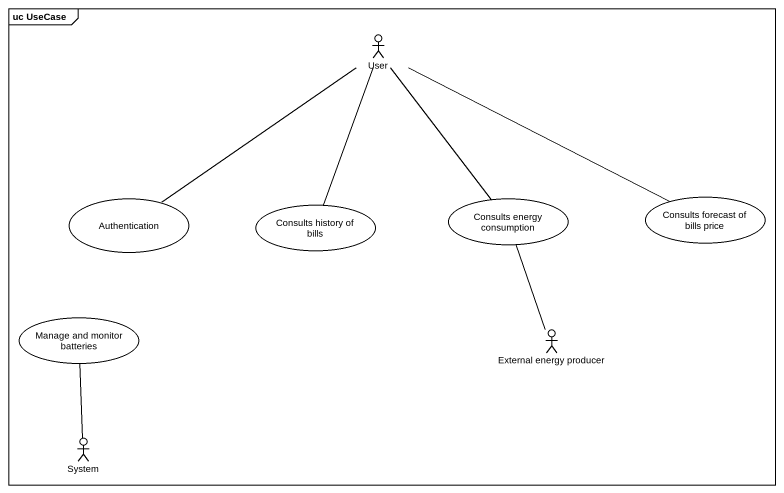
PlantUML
@startuml
mainframe uc UseCase
actor User
usecase Authentication
usecase "Consults energy consumption" as Consults_energy_consumption
usecase "Consults forecast of bills price" as Consults_forecast_of_bills
usecase "Consults history of bills" as Consults_history_of_bills
usecase "Manage and monitor batteries" as Manage_and_monitor_batteries
actor "External energy producer" as External_energy_producer
actor System
User -- Authentication
User -- Consults_energy_consumption
User -right- Consults_forecast_of_bills
User -- Consults_history_of_bills
External_energy_producer -up- Consults_energy_consumption
System -up- Manage_and_monitor_batteries
@enduml
